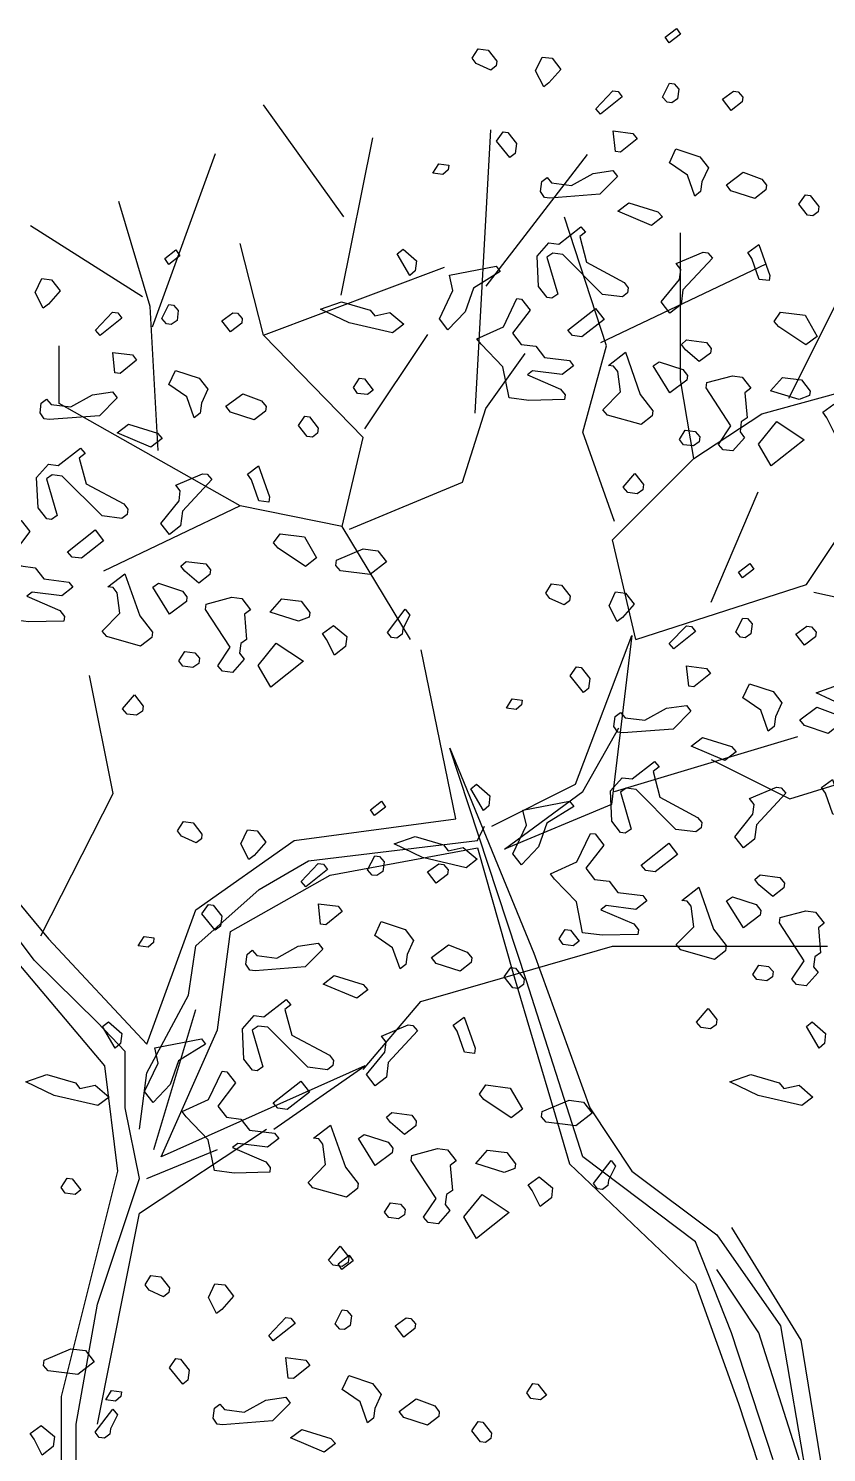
# Model space of a CAD drawing. Header units: millimetres. Extents: x 935 to 13922, y 3203 to 7816.
# Drawn here: x 5887.9 to 5937.5, y 4349 to 4437.6 of the extents above; entities that cross this region are included whole.
import ezdxf

# ---------------------------------------------------------------- set-up
doc = ezdxf.new("R2010")
doc.units = ezdxf.units.MM
doc.layers.add('ALBERI', color=104, linetype='Continuous')

msp = doc.modelspace()

# ---------------------------------------------------------------- linework, layer by layer
at = {"layer": 'ALBERI', "color": 104, "linetype": 'ByBlock'}
for p, q in [((5907.489, 4425.856), (5902.499, 4432.824)), ((5915.649, 4413.628), (5916.628, 4431.251)), ((5907.331, 4420.971), (5909.288, 4430.762)), ((5895.587, 4419.013), (5899.501, 4429.783)), ((5916.341, 4421.524), (5922.65, 4429.717)), ((5895.448, 4420.277), (5893.49, 4426.805)), ((5923.829, 4417.83), (5921.219, 4425.825)), ((5894.966, 4420.865), (5887.998, 4425.291)), ((5902.497, 4418.483), (5901.029, 4424.194)), ((5928.432, 4415.708), (5928.432, 4424.846)), ((5902.497, 4418.483), (5913.752, 4422.725)), ((5923.479, 4418.034), (5933.755, 4422.929)), ((5935.173, 4414.556), (5938.94, 4422.089)), ((5895.937, 4411.303), (5895.448, 4420.277)), ((5889.774, 4414.24), (5889.774, 4417.83)), ((5908.695, 4412.119), (5902.497, 4418.483)), ((5908.799, 4412.649), (5912.713, 4418.523)), ((5922.361, 4412.445), (5923.829, 4417.83)), ((5916.326, 4413.914), (5918.772, 4417.34)), ((5929.247, 4410.813), (5928.432, 4415.708)), ((5933.488, 4413.587), (5941.154, 4415.708)), ((5901.029, 4407.876), (5889.774, 4414.24)), ((5914.858, 4409.345), (5916.326, 4413.914)), ((5929.247, 4410.813), (5933.488, 4413.587)), ((5907.39, 4406.571), (5908.695, 4412.119)), ((5924.318, 4406.897), (5922.361, 4412.445)), ((5924.191, 4405.755), (5929.247, 4410.813)), ((5907.844, 4406.407), (5914.858, 4409.345)), ((5936.261, 4402.981), (5940.502, 4409.345)), ((5930.329, 4401.879), (5933.265, 4408.733)), ((5901.029, 4407.876), (5892.547, 4403.797)), ((5907.39, 4406.571), (5901.029, 4407.876)), ((5911.631, 4399.554), (5907.39, 4406.571)), ((5925.659, 4399.554), (5924.191, 4405.755)), ((5925.659, 4399.554), (5936.261, 4402.981)), ((5936.714, 4402.491), (5941.118, 4401.512)), ((5921.903, 4390.547), (5925.406, 4399.791)), ((5925.406, 4399.791), (5924.139, 4389.279)), ((5893.14, 4389.967), (5891.672, 4397.31)), ((5922.35, 4390.099), (5924.586, 4394.05)), ((5924.318, 4390.09), (5935.736, 4393.516)), ((5930.329, 4392.089), (5935.223, 4389.641)), ((5935.223, 4389.641), (5941.584, 4391.599)), ((5888.633, 4381.115), (5893.14, 4389.967)), ((5884.719, 4386.223), (5889.115, 4380.93)), ((5888.221, 4379.588), (5884.272, 4384.881)), ((5892.618, 4373.028), (5883.377, 4383.986)), ((5898.281, 4380.482), (5902.23, 4383.986)), ((5895.226, 4374.369), (5898.281, 4382.719)), ((5889.115, 4380.93), (5895.226, 4374.369)), ((5899.622, 4375.264), (5900.442, 4381.377)), ((5897.834, 4377.426), (5898.281, 4380.482)), ((5924.191, 4380.462), (5937.566, 4380.462)), ((5892.171, 4375.711), (5888.221, 4379.588)), ((5895.226, 4372.58), (5897.834, 4377.426)), ((5895.673, 4367.809), (5898.281, 4376.531)), ((5893.884, 4373.922), (5892.171, 4375.711)), ((5893.884, 4370.418), (5893.884, 4373.922)), ((5894.779, 4369.076), (5895.226, 4372.58))]:
    msp.add_line(p, q, dxfattribs=at)
at = {"layer": 'ALBERI', "color": 34, "linetype": 'ByBlock'}
for p, q in [((5914.452, 4388.385), (5912.29, 4398.896)), ((5916.687, 4387.937), (5921.903, 4390.547)), ((5917.471, 4386.495), (5922.35, 4390.099)), ((5924.139, 4389.279), (5917.471, 4386.495)), ((5915.793, 4387.043), (5916.24, 4387.937)), ((5906.627, 4384.881), (5915.793, 4386.595))]:
    msp.add_line(p, q, dxfattribs=at)
at = {"layer": 'ALBERI', "color": 44, "linetype": 'ByBlock'}
for p, q in [((5918.848, 4378.321), (5914.079, 4392.783)), ((5914.079, 4392.783), (5919.295, 4380.035)), ((5904.392, 4387.043), (5914.452, 4388.385)), ((5898.281, 4382.719), (5904.392, 4387.043)), ((5905.286, 4385.775), (5915.793, 4387.043)), ((5915.793, 4386.595), (5918.028, 4378.768)), ((5902.23, 4383.986), (5905.286, 4385.775)), ((5900.442, 4381.377), (5906.627, 4384.881)), ((5912.284, 4377.035), (5924.191, 4380.462)), ((5919.295, 4380.035), (5922.798, 4370.418)), ((5918.028, 4378.768), (5920.637, 4369.971)), ((5922.35, 4367.362), (5918.848, 4378.321)), ((5908.695, 4372.793), (5912.284, 4377.035)), ((5896.12, 4367.362), (5899.622, 4375.264)), ((5893.437, 4366.467), (5892.618, 4373.028)), ((5908.788, 4373.028), (5896.12, 4367.362)), ((5903.125, 4369.076), (5908.788, 4373.028)), ((5894.779, 4366.02), (5893.884, 4370.418)), ((5920.637, 4369.971), (5921.531, 4366.915)), ((5922.798, 4370.418), (5925.406, 4366.467)), ((5894.779, 4363.858), (5902.678, 4369.076)), ((5895.226, 4366.02), (5899.622, 4367.809)), ((5929.355, 4362.069), (5922.35, 4367.362)), ((5889.935, 4352.452), (5893.437, 4366.467)), ((5921.531, 4366.915), (5929.355, 4359.46)), ((5925.406, 4366.467), (5930.697, 4362.516)), ((5892.171, 4358.192), (5894.779, 4366.02)), ((5892.171, 4350.737), (5894.779, 4363.858)), ((5931.591, 4362.963), (5935.913, 4355.956)), ((5931.591, 4356.403), (5929.355, 4362.069)), ((5930.697, 4362.516), (5934.646, 4356.85)), ((5933.305, 4356.403), (5930.697, 4360.354)), ((5929.355, 4359.46), (5932.038, 4352.005)), ((5890.829, 4350.737), (5892.171, 4358.192)), ((5934.646, 4356.85), (5936.36, 4346.786)), ((5934.199, 4348.501), (5931.591, 4356.403)), ((5936.36, 4346.786), (5933.305, 4356.403)), ((5935.913, 4355.956), (5937.254, 4347.681)), ((5889.935, 4342.835), (5889.935, 4352.452)), ((5932.038, 4352.005), (5933.752, 4346.786)), ((5890.829, 4343.283), (5890.829, 4350.737))]:
    msp.add_line(p, q, dxfattribs=at)
at = {"layer": 'ALBERI', "color": 251}
for points in [[(5927.727, 4436.667), (5927.478, 4437.03), (5928.171, 4437.567), (5928.42, 4437.205), (5927.727, 4436.667)], [(5916.995, 4435.524), (5916.959, 4435.234), (5916.633, 4434.981), (5915.728, 4435.389), (5915.476, 4435.716), (5915.843, 4436.294), (5916.458, 4436.216), (5916.995, 4435.524)], [(5920.975, 4435.021), (5920.246, 4434.194), (5919.92, 4433.941), (5919.419, 4434.923), (5919.823, 4435.791), (5920.438, 4435.714), (5920.975, 4435.021)], [(5896.596, 4422.888), (5896.348, 4423.251), (5897.04, 4423.788), (5897.289, 4423.426), (5896.596, 4422.888)], [(5889.845, 4421.242), (5889.115, 4420.415), (5888.789, 4420.162), (5888.288, 4421.144), (5888.692, 4422.012), (5889.307, 4421.934), (5889.845, 4421.242)], [(5932.294, 4403.385), (5932.045, 4403.747), (5932.738, 4404.285), (5932.986, 4403.923), (5932.294, 4403.385)], [(5921.562, 4402.241), (5921.525, 4401.952), (5921.199, 4401.699), (5920.295, 4402.107), (5920.042, 4402.433), (5920.41, 4403.012), (5921.025, 4402.934), (5921.562, 4402.241)], [(5925.542, 4401.738), (5924.813, 4400.912), (5924.487, 4400.659), (5923.986, 4401.641), (5924.39, 4402.509), (5925.005, 4402.431), (5925.542, 4401.738)], [(5909.393, 4388.59), (5909.145, 4388.952), (5909.838, 4389.489), (5910.086, 4389.127), (5909.393, 4388.59)], [(5898.662, 4387.446), (5898.625, 4387.156), (5898.299, 4386.903), (5897.395, 4387.312), (5897.142, 4387.638), (5897.509, 4388.216), (5898.124, 4388.139), (5898.662, 4387.446)], [(5902.642, 4386.943), (5901.912, 4386.116), (5901.586, 4385.863), (5901.086, 4386.845), (5901.489, 4387.713), (5902.104, 4387.636), (5902.642, 4386.943)], [(5907.372, 4360.344), (5907.124, 4360.706), (5907.817, 4361.243), (5908.065, 4360.881), (5907.372, 4360.344)], [(5896.641, 4359.2), (5896.604, 4358.91), (5896.278, 4358.657), (5895.374, 4359.066), (5895.121, 4359.392), (5895.488, 4359.97), (5896.104, 4359.892), (5896.641, 4359.2)], [(5900.621, 4358.697), (5899.892, 4357.87), (5899.566, 4357.617), (5899.065, 4358.599), (5899.469, 4359.467), (5900.084, 4359.39), (5900.621, 4358.697)]]:
    msp.add_lwpolyline(points, dxfattribs=at)
at = {"layer": 'ALBERI', "color": 104}
for points in [[(5928.32, 4433.799), (5928.242, 4433.184), (5927.88, 4432.935), (5927.591, 4432.972), (5927.302, 4433.302), (5927.742, 4434.166), (5928.031, 4434.129), (5928.32, 4433.799)], [(5924.805, 4433.324), (5923.455, 4432.244), (5923.166, 4432.575), (5924.226, 4433.691), (5924.552, 4433.65), (5924.805, 4433.324)], [(5932.3, 4433.296), (5932.264, 4433.006), (5931.571, 4432.469), (5931.033, 4433.162), (5931.722, 4433.663), (5932.011, 4433.626), (5932.3, 4433.296)], [(5918.223, 4430.406), (5918.146, 4429.791), (5917.82, 4429.538), (5916.993, 4430.561), (5917.397, 4431.135), (5917.686, 4431.099), (5918.223, 4430.406)], [(5925.724, 4430.708), (5924.701, 4429.881), (5924.375, 4429.923), (5924.241, 4431.189), (5925.471, 4431.034), (5925.724, 4430.708)], [(5930.164, 4428.897), (5929.76, 4428.029), (5929.682, 4427.414), (5929.316, 4427.13), (5928.856, 4428.438), (5927.74, 4429.203), (5928.143, 4430.071), (5929.626, 4429.59), (5930.164, 4428.897)], [(5913.974, 4428.774), (5913.643, 4428.485), (5913.028, 4428.562), (5913.395, 4429.141), (5914.01, 4429.063), (5913.974, 4428.774)], [(5923.412, 4427.25), (5920.295, 4427.019), (5919.97, 4427.06), (5919.721, 4427.423), (5919.799, 4428.038), (5920.125, 4428.291), (5920.414, 4427.96), (5921.644, 4427.805), (5922.989, 4428.554), (5924.224, 4428.729), (5924.509, 4428.362), (5923.412, 4427.25)], [(5933.777, 4427.816), (5933.74, 4427.526), (5933.047, 4426.989), (5931.564, 4427.47), (5931.28, 4427.837), (5932.335, 4428.623), (5933.492, 4428.183), (5933.777, 4427.816)], [(5927.314, 4425.838), (5926.622, 4425.301), (5924.528, 4426.19), (5925.221, 4426.728), (5927.025, 4426.169), (5927.314, 4425.838)], [(5937.027, 4426.486), (5936.986, 4426.16), (5936.66, 4425.908), (5936.335, 4425.949), (5935.797, 4426.642), (5936.201, 4427.216), (5936.49, 4427.179), (5937.027, 4426.486)], [(5922.16, 4424.615), (5922.583, 4423.017), (5924.925, 4421.766), (5925.178, 4421.44), (5925.137, 4421.114), (5924.811, 4420.861), (5923.581, 4421.017), (5921.1, 4423.499), (5920.485, 4423.577), (5920.123, 4423.328), (5920.79, 4421.038), (5920.427, 4420.79), (5920.138, 4420.827), (5919.6, 4421.52), (5919.508, 4423.406), (5920.237, 4424.233), (5920.852, 4424.155), (5922.238, 4425.23), (5922.527, 4424.899), (5922.16, 4424.615)], [(5933.945, 4421.876), (5933.33, 4421.954), (5932.871, 4423.262), (5932.622, 4423.624), (5933.31, 4424.125), (5933.986, 4422.202), (5933.945, 4421.876)], [(5911.93, 4422.489), (5911.599, 4422.2), (5910.814, 4423.549), (5911.181, 4423.833), (5912.007, 4423.104), (5911.93, 4422.489)], [(5930.41, 4423.279), (5928.58, 4421.304), (5928.465, 4420.4), (5927.772, 4419.862), (5927.235, 4420.555), (5928.368, 4421.956), (5928.446, 4422.571), (5928.161, 4422.938), (5929.831, 4423.646), (5930.121, 4423.609), (5930.41, 4423.279)], [(5915.543, 4421.407), (5915.025, 4419.929), (5913.965, 4418.813), (5913.428, 4419.506), (5914.276, 4421.273), (5914.064, 4422.219), (5916.965, 4422.771), (5917.218, 4422.445), (5915.543, 4421.407)], [(5909.406, 4419.683), (5910.352, 4419.894), (5911.215, 4419.16), (5910.522, 4418.623), (5907.809, 4419.26), (5906.041, 4420.108), (5907.349, 4420.568), (5909.122, 4420.05), (5909.406, 4419.683)], [(5919.083, 4420.041), (5917.982, 4418.599), (5918.519, 4417.907), (5919.424, 4417.792), (5919.961, 4417.099), (5921.517, 4416.903), (5921.77, 4416.577), (5921.077, 4416.039), (5919.232, 4416.273), (5918.906, 4416.02), (5920.963, 4415.135), (5921.247, 4414.768), (5921.211, 4414.479), (5918.999, 4414.427), (5917.768, 4414.583), (5917.386, 4416.506), (5916.022, 4417.928), (5915.769, 4418.254), (5917.408, 4419.003), (5918.256, 4420.77), (5918.545, 4420.734), (5919.083, 4420.041)], [(5893.674, 4419.545), (5892.324, 4418.465), (5892.035, 4418.796), (5893.095, 4419.912), (5893.421, 4419.871), (5893.674, 4419.545)], [(5897.189, 4420.02), (5897.112, 4419.405), (5896.749, 4419.156), (5896.46, 4419.193), (5896.171, 4419.523), (5896.611, 4420.387), (5896.9, 4420.35), (5897.189, 4420.02)], [(5901.169, 4419.517), (5901.133, 4419.227), (5900.44, 4418.69), (5899.903, 4419.383), (5900.591, 4419.884), (5900.88, 4419.847), (5901.169, 4419.517)], [(5922.292, 4418.386), (5921.713, 4418.459), (5921.424, 4418.789), (5923.141, 4420.153), (5923.678, 4419.46), (5922.292, 4418.386)], [(5936.926, 4418.412), (5936.234, 4417.874), (5934.539, 4419.007), (5934.25, 4419.338), (5934.653, 4419.912), (5936.173, 4419.72), (5936.926, 4418.412)], [(5930.325, 4417.665), (5930.289, 4417.375), (5929.596, 4416.838), (5928.733, 4417.572), (5928.48, 4417.898), (5928.811, 4418.187), (5930.041, 4418.032), (5930.325, 4417.665)], [(5894.593, 4416.929), (5893.57, 4416.102), (5893.244, 4416.144), (5893.11, 4417.41), (5894.34, 4417.255), (5894.593, 4416.929)], [(5926.71, 4413.784), (5926.669, 4413.458), (5925.976, 4412.921), (5923.883, 4413.516), (5923.594, 4413.847), (5924.69, 4414.958), (5924.52, 4416.229), (5924.267, 4416.555), (5923.941, 4416.597), (5925.001, 4417.419), (5925.92, 4414.803), (5926.71, 4413.784)], [(5899.033, 4415.118), (5898.629, 4414.25), (5898.552, 4413.635), (5898.185, 4413.351), (5897.725, 4414.658), (5896.609, 4415.424), (5897.012, 4416.292), (5898.496, 4415.811), (5899.033, 4415.118)], [(5928.862, 4415.975), (5928.825, 4415.685), (5927.77, 4414.9), (5926.732, 4416.575), (5927.094, 4416.823), (5928.578, 4416.342), (5928.862, 4415.975)], [(5909.32, 4415.068), (5908.953, 4414.784), (5908.338, 4414.862), (5908.089, 4415.224), (5908.457, 4415.802), (5908.782, 4415.761), (5909.32, 4415.068)], [(5932.806, 4415.183), (5932.439, 4414.898), (5932.572, 4413.337), (5932.21, 4413.089), (5932.133, 4412.474), (5932.417, 4412.107), (5931.688, 4411.28), (5931.073, 4411.358), (5930.783, 4411.689), (5931.554, 4412.841), (5930.015, 4415.204), (5930.056, 4415.53), (5931.653, 4415.953), (5932.268, 4415.875), (5932.806, 4415.183)], [(5936.497, 4415.01), (5936.46, 4414.721), (5935.804, 4414.473), (5934.036, 4415.027), (5934.765, 4415.854), (5935.959, 4415.703), (5936.497, 4415.01)], [(5892.282, 4413.471), (5889.165, 4413.24), (5888.839, 4413.281), (5888.591, 4413.644), (5888.668, 4414.259), (5888.994, 4414.512), (5889.283, 4414.181), (5890.514, 4414.026), (5891.858, 4414.775), (5893.093, 4414.95), (5893.378, 4414.583), (5892.282, 4413.471)], [(5902.646, 4414.037), (5902.609, 4413.747), (5901.917, 4413.21), (5900.433, 4413.691), (5900.149, 4414.058), (5901.204, 4414.844), (5902.361, 4414.404), (5902.646, 4414.037)], [(5905.897, 4412.707), (5905.856, 4412.381), (5905.529, 4412.129), (5905.204, 4412.17), (5904.666, 4412.863), (5905.07, 4413.436), (5905.359, 4413.4), (5905.897, 4412.707)], [(5938.729, 4412.89), (5938.036, 4412.353), (5937.535, 4413.335), (5937.287, 4413.698), (5937.975, 4414.199), (5938.806, 4413.506), (5938.729, 4412.89)], [(5896.184, 4412.059), (5895.491, 4411.522), (5893.398, 4412.411), (5894.09, 4412.949), (5895.895, 4412.39), (5896.184, 4412.059)], [(5929.631, 4412.165), (5929.589, 4411.839), (5929.227, 4411.591), (5928.612, 4411.669), (5928.359, 4411.995), (5928.726, 4412.573), (5929.342, 4412.496), (5929.631, 4412.165)], [(5934.07, 4410.354), (5933.285, 4411.703), (5934.418, 4413.104), (5936.113, 4411.971), (5934.07, 4410.354)], [(5891.03, 4410.836), (5891.453, 4409.238), (5893.794, 4407.987), (5894.047, 4407.661), (5894.006, 4407.335), (5893.68, 4407.082), (5892.45, 4407.238), (5889.97, 4409.72), (5889.355, 4409.798), (5888.992, 4409.549), (5889.659, 4407.259), (5889.297, 4407.011), (5889.007, 4407.048), (5888.47, 4407.74), (5888.377, 4409.627), (5889.107, 4410.454), (5889.722, 4410.376), (5891.107, 4411.451), (5891.396, 4411.12), (5891.03, 4410.836)], [(5899.279, 4409.5), (5897.449, 4407.525), (5897.335, 4406.621), (5896.642, 4406.083), (5896.104, 4406.776), (5897.237, 4408.177), (5897.315, 4408.792), (5897.03, 4409.159), (5898.7, 4409.867), (5898.99, 4409.83), (5899.279, 4409.5)], [(5902.815, 4408.097), (5902.199, 4408.175), (5901.74, 4409.483), (5901.491, 4409.845), (5902.18, 4410.346), (5902.856, 4408.423), (5902.815, 4408.097)], [(5926.089, 4408.863), (5925.727, 4408.615), (5925.148, 4408.688), (5924.859, 4409.018), (5925.593, 4409.881), (5926.13, 4409.189), (5926.089, 4408.863)], [(5887.952, 4406.262), (5886.851, 4404.82), (5887.388, 4404.128), (5888.293, 4404.013), (5888.83, 4403.32), (5890.386, 4403.124), (5890.639, 4402.798), (5889.946, 4402.26), (5888.101, 4402.494), (5887.775, 4402.241), (5889.832, 4401.356), (5890.116, 4400.989), (5890.08, 4400.7), (5887.868, 4400.648), (5886.638, 4400.804), (5886.256, 4402.727), (5884.891, 4404.149), (5884.638, 4404.475), (5886.277, 4405.224), (5887.125, 4406.991), (5887.415, 4406.955), (5887.952, 4406.262)], [(5891.162, 4404.607), (5890.583, 4404.68), (5890.294, 4405.01), (5892.01, 4406.374), (5892.547, 4405.681), (5891.162, 4404.607)], [(5905.796, 4404.633), (5905.103, 4404.095), (5903.408, 4405.228), (5903.119, 4405.559), (5903.522, 4406.133), (5905.042, 4405.941), (5905.796, 4404.633)], [(5910.138, 4404.378), (5909.119, 4403.588), (5907.274, 4403.821), (5906.985, 4404.152), (5907.026, 4404.477), (5908.696, 4405.185), (5909.601, 4405.071), (5910.138, 4404.378)], [(5895.58, 4400.005), (5895.539, 4399.679), (5894.846, 4399.142), (5892.752, 4399.737), (5892.463, 4400.068), (5893.559, 4401.179), (5893.389, 4402.45), (5893.136, 4402.776), (5892.81, 4402.818), (5893.87, 4403.64), (5894.789, 4401.024), (5895.58, 4400.005)], [(5899.195, 4403.886), (5899.158, 4403.596), (5898.465, 4403.059), (5897.602, 4403.793), (5897.349, 4404.119), (5897.68, 4404.408), (5898.91, 4404.253), (5899.195, 4403.886)], [(5897.731, 4402.196), (5897.695, 4401.906), (5896.64, 4401.121), (5895.601, 4402.796), (5895.964, 4403.044), (5897.447, 4402.563), (5897.731, 4402.196)], [(5901.675, 4401.404), (5901.308, 4401.119), (5901.442, 4399.558), (5901.079, 4399.31), (5901.002, 4398.695), (5901.286, 4398.328), (5900.557, 4397.501), (5899.942, 4397.579), (5899.653, 4397.91), (5900.423, 4399.062), (5898.884, 4401.425), (5898.925, 4401.751), (5900.522, 4402.174), (5901.137, 4402.096), (5901.675, 4401.404)], [(5905.366, 4401.231), (5905.329, 4400.942), (5904.673, 4400.694), (5902.905, 4401.248), (5903.634, 4402.075), (5904.828, 4401.924), (5905.366, 4401.231)], [(5911.155, 4400.206), (5911.114, 4399.88), (5910.788, 4399.627), (5910.462, 4399.669), (5910.209, 4399.995), (5911.31, 4401.436), (5911.595, 4401.069), (5911.155, 4400.206)], [(5907.598, 4399.111), (5906.905, 4398.574), (5906.404, 4399.556), (5906.156, 4399.919), (5906.844, 4400.42), (5907.675, 4399.727), (5907.598, 4399.111)], [(5929.371, 4400.042), (5928.022, 4398.962), (5927.733, 4399.293), (5928.793, 4400.409), (5929.119, 4400.368), (5929.371, 4400.042)], [(5932.887, 4400.516), (5932.809, 4399.901), (5932.447, 4399.653), (5932.157, 4399.69), (5931.868, 4400.02), (5932.308, 4400.884), (5932.598, 4400.847), (5932.887, 4400.516)], [(5936.867, 4400.014), (5936.83, 4399.724), (5936.138, 4399.187), (5935.6, 4399.88), (5936.288, 4400.381), (5936.578, 4400.344), (5936.867, 4400.014)], [(5902.94, 4396.575), (5902.154, 4397.924), (5903.287, 4399.325), (5904.982, 4398.192), (5902.94, 4396.575)], [(5898.5, 4398.386), (5898.459, 4398.06), (5898.096, 4397.812), (5897.481, 4397.89), (5897.228, 4398.216), (5897.596, 4398.794), (5898.211, 4398.717), (5898.5, 4398.386)], [(5922.79, 4397.123), (5922.713, 4396.508), (5922.386, 4396.255), (5921.56, 4397.279), (5921.963, 4397.853), (5922.253, 4397.816), (5922.79, 4397.123)], [(5930.291, 4397.426), (5929.267, 4396.599), (5928.942, 4396.64), (5928.808, 4397.907), (5930.038, 4397.752), (5930.291, 4397.426)], [(5934.731, 4395.615), (5934.327, 4394.747), (5934.249, 4394.132), (5933.882, 4393.847), (5933.423, 4395.155), (5932.306, 4395.921), (5932.71, 4396.789), (5934.193, 4396.308), (5934.731, 4395.615)], [(5940.241, 4395.816), (5941.187, 4396.027), (5942.05, 4395.293), (5941.357, 4394.756), (5938.644, 4395.393), (5936.876, 4396.241), (5938.184, 4396.701), (5939.957, 4396.183), (5940.241, 4395.816)], [(5894.958, 4395.084), (5894.596, 4394.836), (5894.017, 4394.909), (5893.728, 4395.239), (5894.462, 4396.102), (5894.999, 4395.41), (5894.958, 4395.084)], [(5918.54, 4395.491), (5918.21, 4395.202), (5917.595, 4395.28), (5917.962, 4395.859), (5918.577, 4395.781), (5918.54, 4395.491)], [(5927.979, 4393.968), (5924.862, 4393.737), (5924.536, 4393.778), (5924.288, 4394.14), (5924.366, 4394.756), (5924.692, 4395.008), (5924.981, 4394.678), (5926.211, 4394.522), (5927.556, 4395.272), (5928.791, 4395.446), (5929.075, 4395.08), (5927.979, 4393.968)], [(5938.344, 4394.534), (5938.307, 4394.244), (5937.614, 4393.707), (5936.131, 4394.188), (5935.847, 4394.555), (5936.902, 4395.341), (5938.059, 4394.9), (5938.344, 4394.534)], [(5931.881, 4392.556), (5931.188, 4392.019), (5929.095, 4392.908), (5929.788, 4393.446), (5931.592, 4392.887), (5931.881, 4392.556)], [(5926.727, 4391.333), (5927.15, 4389.735), (5929.492, 4388.484), (5929.745, 4388.158), (5929.704, 4387.832), (5929.378, 4387.579), (5928.147, 4387.734), (5925.667, 4390.217), (5925.052, 4390.294), (5924.69, 4390.046), (5925.356, 4387.756), (5924.994, 4387.508), (5924.705, 4387.544), (5924.167, 4388.237), (5924.075, 4390.124), (5924.804, 4390.951), (5925.419, 4390.873), (5926.805, 4391.948), (5927.094, 4391.617), (5926.727, 4391.333)], [(5916.497, 4389.206), (5916.166, 4388.917), (5915.381, 4390.266), (5915.747, 4390.551), (5916.574, 4389.821), (5916.497, 4389.206)], [(5934.977, 4389.996), (5933.146, 4388.022), (5933.032, 4387.117), (5932.339, 4386.58), (5931.802, 4387.273), (5932.935, 4388.674), (5933.012, 4389.289), (5932.728, 4389.655), (5934.398, 4390.363), (5934.687, 4390.327), (5934.977, 4389.996)], [(5938.512, 4388.594), (5937.897, 4388.672), (5937.437, 4389.979), (5937.189, 4390.342), (5937.877, 4390.843), (5938.553, 4388.919), (5938.512, 4388.594)], [(5920.109, 4388.125), (5919.592, 4386.646), (5918.532, 4385.53), (5917.994, 4386.223), (5918.843, 4387.991), (5918.631, 4388.937), (5921.532, 4389.489), (5921.785, 4389.163), (5920.109, 4388.125)], [(5913.973, 4386.4), (5914.919, 4386.612), (5915.782, 4385.878), (5915.089, 4385.341), (5912.376, 4385.977), (5910.608, 4386.826), (5911.916, 4387.285), (5913.689, 4386.767), (5913.973, 4386.4)], [(5923.65, 4386.759), (5922.549, 4385.317), (5923.086, 4384.624), (5923.99, 4384.51), (5924.528, 4383.817), (5926.084, 4383.621), (5926.337, 4383.295), (5925.644, 4382.757), (5923.799, 4382.99), (5923.472, 4382.737), (5925.53, 4381.853), (5925.814, 4381.486), (5925.777, 4381.196), (5923.565, 4381.145), (5922.335, 4381.3), (5921.953, 4383.223), (5920.589, 4384.646), (5920.336, 4384.972), (5921.975, 4385.72), (5922.823, 4387.488), (5923.112, 4387.452), (5923.65, 4386.759)], [(5926.859, 4385.103), (5926.28, 4385.176), (5925.991, 4385.507), (5927.707, 4386.871), (5928.245, 4386.178), (5926.859, 4385.103)], [(5909.987, 4385.721), (5909.909, 4385.106), (5909.547, 4384.857), (5909.257, 4384.894), (5908.968, 4385.225), (5909.408, 4386.088), (5909.697, 4386.051), (5909.987, 4385.721)], [(5906.471, 4385.246), (5905.122, 4384.167), (5904.833, 4384.497), (5905.893, 4385.613), (5906.218, 4385.572), (5906.471, 4385.246)], [(5913.967, 4385.218), (5913.93, 4384.929), (5913.237, 4384.391), (5912.7, 4385.084), (5913.388, 4385.585), (5913.678, 4385.549), (5913.967, 4385.218)], [(5934.892, 4384.383), (5934.856, 4384.093), (5934.163, 4383.556), (5933.3, 4384.29), (5933.047, 4384.616), (5933.378, 4384.905), (5934.608, 4384.749), (5934.892, 4384.383)], [(5931.277, 4380.502), (5931.236, 4380.176), (5930.543, 4379.639), (5928.45, 4380.234), (5928.161, 4380.564), (5929.257, 4381.676), (5929.087, 4382.947), (5928.834, 4383.273), (5928.508, 4383.314), (5929.568, 4384.136), (5930.487, 4381.52), (5931.277, 4380.502)], [(5933.429, 4382.693), (5933.392, 4382.403), (5932.337, 4381.617), (5931.299, 4383.293), (5931.661, 4383.541), (5933.144, 4383.059), (5933.429, 4382.693)], [(5899.89, 4382.328), (5899.812, 4381.713), (5899.486, 4381.46), (5898.66, 4382.483), (5899.063, 4383.057), (5899.352, 4383.021), (5899.89, 4382.328)], [(5907.39, 4382.63), (5906.367, 4381.804), (5906.041, 4381.845), (5905.907, 4383.112), (5907.138, 4382.956), (5907.39, 4382.63)], [(5937.372, 4381.9), (5937.006, 4381.616), (5937.139, 4380.055), (5936.777, 4379.807), (5936.699, 4379.192), (5936.984, 4378.825), (5936.254, 4377.998), (5935.639, 4378.076), (5935.35, 4378.406), (5936.121, 4379.559), (5934.581, 4381.922), (5934.623, 4382.248), (5936.22, 4382.671), (5936.835, 4382.593), (5937.372, 4381.9)], [(5911.83, 4380.819), (5911.426, 4379.951), (5911.349, 4379.336), (5910.982, 4379.052), (5910.522, 4380.36), (5909.406, 4381.126), (5909.81, 4381.994), (5911.293, 4381.512), (5911.83, 4380.819)], [(5922.117, 4380.77), (5921.75, 4380.485), (5921.135, 4380.563), (5920.887, 4380.925), (5921.254, 4381.504), (5921.579, 4381.462), (5922.117, 4380.77)], [(5895.64, 4380.696), (5895.309, 4380.407), (5894.694, 4380.485), (5895.062, 4381.063), (5895.677, 4380.985), (5895.64, 4380.696)], [(5905.079, 4379.173), (5901.962, 4378.941), (5901.636, 4378.983), (5901.388, 4379.345), (5901.465, 4379.96), (5901.792, 4380.213), (5902.081, 4379.882), (5903.311, 4379.727), (5904.655, 4380.476), (5905.89, 4380.651), (5906.175, 4380.284), (5905.079, 4379.173)], [(5915.443, 4379.738), (5915.407, 4379.449), (5914.714, 4378.911), (5913.231, 4379.393), (5912.946, 4379.759), (5914.001, 4380.545), (5915.159, 4380.105), (5915.443, 4379.738)], [(5918.694, 4378.408), (5918.653, 4378.083), (5918.327, 4377.83), (5918.001, 4377.871), (5917.464, 4378.564), (5917.867, 4379.138), (5918.156, 4379.101), (5918.694, 4378.408)], [(5934.197, 4378.883), (5934.156, 4378.557), (5933.794, 4378.309), (5933.179, 4378.387), (5932.926, 4378.713), (5933.293, 4379.291), (5933.908, 4379.213), (5934.197, 4378.883)], [(5908.981, 4377.761), (5908.288, 4377.223), (5906.195, 4378.113), (5906.888, 4378.65), (5908.692, 4378.091), (5908.981, 4377.761)], [(5903.827, 4376.537), (5904.25, 4374.94), (5906.592, 4373.688), (5906.844, 4373.362), (5906.803, 4373.036), (5906.477, 4372.783), (5905.247, 4372.939), (5902.767, 4375.421), (5902.152, 4375.499), (5901.79, 4375.25), (5902.456, 4372.961), (5902.094, 4372.712), (5901.804, 4372.749), (5901.267, 4373.442), (5901.174, 4375.328), (5901.904, 4376.155), (5902.519, 4376.077), (5903.905, 4377.152), (5904.194, 4376.821), (5903.827, 4376.537)], [(5930.656, 4375.581), (5930.293, 4375.332), (5929.714, 4375.405), (5929.425, 4375.736), (5930.159, 4376.599), (5930.697, 4375.906), (5930.656, 4375.581)], [(5893.596, 4374.411), (5893.266, 4374.122), (5892.48, 4375.471), (5892.847, 4375.755), (5893.674, 4375.026), (5893.596, 4374.411)], [(5912.076, 4375.201), (5910.246, 4373.226), (5910.132, 4372.322), (5909.439, 4371.784), (5908.902, 4372.477), (5910.034, 4373.878), (5910.112, 4374.493), (5909.827, 4374.86), (5911.498, 4375.568), (5911.787, 4375.531), (5912.076, 4375.201)], [(5915.612, 4373.798), (5914.997, 4373.876), (5914.537, 4375.184), (5914.289, 4375.546), (5914.977, 4376.047), (5915.653, 4374.124), (5915.612, 4373.798)], [(5937.376, 4374.411), (5937.046, 4374.122), (5936.26, 4375.471), (5936.627, 4375.755), (5937.454, 4375.026), (5937.376, 4374.411)], [(5897.209, 4373.329), (5896.691, 4371.851), (5895.631, 4370.735), (5895.094, 4371.428), (5895.942, 4373.195), (5895.731, 4374.141), (5898.631, 4374.694), (5898.884, 4374.368), (5897.209, 4373.329)], [(5900.749, 4371.963), (5899.648, 4370.522), (5900.186, 4369.829), (5901.09, 4369.714), (5901.628, 4369.022), (5903.183, 4368.825), (5903.436, 4368.499), (5902.743, 4367.962), (5900.898, 4368.195), (5900.572, 4367.942), (5902.629, 4367.057), (5902.914, 4366.69), (5902.877, 4366.401), (5900.665, 4366.349), (5899.435, 4366.505), (5899.053, 4368.428), (5897.689, 4369.85), (5897.436, 4370.176), (5899.074, 4370.925), (5899.922, 4372.693), (5900.212, 4372.656), (5900.749, 4371.963)], [(5891.073, 4371.605), (5892.019, 4371.816), (5892.882, 4371.082), (5892.189, 4370.545), (5889.475, 4371.182), (5887.708, 4372.03), (5889.016, 4372.49), (5890.788, 4371.972), (5891.073, 4371.605)], [(5903.959, 4370.308), (5903.38, 4370.381), (5903.091, 4370.712), (5904.807, 4372.075), (5905.345, 4371.383), (5903.959, 4370.308)], [(5918.593, 4370.334), (5917.9, 4369.796), (5916.205, 4370.93), (5915.916, 4371.26), (5916.319, 4371.834), (5917.839, 4371.642), (5918.593, 4370.334)], [(5934.853, 4371.605), (5935.799, 4371.816), (5936.662, 4371.082), (5935.969, 4370.545), (5933.255, 4371.182), (5931.488, 4372.03), (5932.796, 4372.49), (5934.568, 4371.972), (5934.853, 4371.605)], [(5922.935, 4370.079), (5921.916, 4369.289), (5920.071, 4369.522), (5919.782, 4369.853), (5919.823, 4370.178), (5921.493, 4370.886), (5922.398, 4370.772), (5922.935, 4370.079)], [(5911.992, 4369.587), (5911.955, 4369.298), (5911.262, 4368.76), (5910.399, 4369.494), (5910.147, 4369.82), (5910.477, 4370.109), (5911.707, 4369.954), (5911.992, 4369.587)], [(5908.377, 4365.706), (5908.336, 4365.38), (5907.643, 4364.843), (5905.549, 4365.438), (5905.26, 4365.769), (5906.356, 4366.88), (5906.186, 4368.152), (5905.933, 4368.478), (5905.608, 4368.519), (5906.667, 4369.341), (5907.587, 4366.725), (5908.377, 4365.706)], [(5910.529, 4367.897), (5910.492, 4367.608), (5909.437, 4366.822), (5908.399, 4368.497), (5908.761, 4368.745), (5910.244, 4368.264), (5910.529, 4367.897)], [(5914.472, 4367.105), (5914.105, 4366.82), (5914.239, 4365.259), (5913.877, 4365.011), (5913.799, 4364.396), (5914.084, 4364.029), (5913.354, 4363.202), (5912.739, 4363.28), (5912.45, 4363.611), (5913.22, 4364.763), (5911.681, 4367.127), (5911.722, 4367.452), (5913.32, 4367.875), (5913.935, 4367.798), (5914.472, 4367.105)], [(5918.163, 4366.933), (5918.127, 4366.643), (5917.47, 4366.395), (5915.702, 4366.949), (5916.432, 4367.776), (5917.626, 4367.625), (5918.163, 4366.933)], [(5923.952, 4365.907), (5923.911, 4365.582), (5923.585, 4365.329), (5923.259, 4365.37), (5923.006, 4365.696), (5924.107, 4367.137), (5924.392, 4366.771), (5923.952, 4365.907)], [(5891.134, 4365.302), (5890.767, 4365.017), (5890.152, 4365.095), (5889.904, 4365.457), (5890.271, 4366.036), (5890.597, 4365.994), (5891.134, 4365.302)], [(5920.395, 4364.813), (5919.702, 4364.275), (5919.201, 4365.257), (5918.953, 4365.62), (5919.641, 4366.121), (5920.473, 4365.428), (5920.395, 4364.813)], [(5915.737, 4362.276), (5914.952, 4363.626), (5916.084, 4365.026), (5917.779, 4363.893), (5915.737, 4362.276)], [(5911.297, 4364.087), (5911.256, 4363.762), (5910.894, 4363.513), (5910.279, 4363.591), (5910.026, 4363.917), (5910.393, 4364.496), (5911.008, 4364.418), (5911.297, 4364.087)], [(5907.755, 4360.785), (5907.393, 4360.537), (5906.814, 4360.61), (5906.525, 4360.941), (5907.259, 4361.804), (5907.796, 4361.111), (5907.755, 4360.785)], [(5907.966, 4357.475), (5907.888, 4356.86), (5907.526, 4356.611), (5907.236, 4356.648), (5906.947, 4356.979), (5907.387, 4357.842), (5907.677, 4357.805), (5907.966, 4357.475)], [(5904.45, 4357), (5903.101, 4355.921), (5902.812, 4356.251), (5903.872, 4357.367), (5904.197, 4357.326), (5904.45, 4357)], [(5911.946, 4356.972), (5911.909, 4356.682), (5911.217, 4356.145), (5910.679, 4356.838), (5911.367, 4357.339), (5911.657, 4357.303), (5911.946, 4356.972)], [(5891.952, 4354.611), (5890.933, 4353.821), (5889.088, 4354.054), (5888.799, 4354.385), (5888.84, 4354.71), (5890.51, 4355.418), (5891.415, 4355.304), (5891.952, 4354.611)], [(5897.869, 4354.082), (5897.791, 4353.467), (5897.465, 4353.214), (5896.639, 4354.237), (5897.042, 4354.811), (5897.332, 4354.775), (5897.869, 4354.082)], [(5905.37, 4354.384), (5904.346, 4353.558), (5904.021, 4353.599), (5903.887, 4354.865), (5905.117, 4354.71), (5905.37, 4354.384)], [(5909.81, 4352.573), (5909.406, 4351.705), (5909.328, 4351.09), (5908.961, 4350.806), (5908.502, 4352.114), (5907.385, 4352.88), (5907.789, 4353.748), (5909.272, 4353.266), (5909.81, 4352.573)], [(5920.096, 4352.524), (5919.729, 4352.239), (5919.114, 4352.317), (5918.866, 4352.679), (5919.233, 4353.258), (5919.559, 4353.216), (5920.096, 4352.524)], [(5893.619, 4352.45), (5893.289, 4352.161), (5892.674, 4352.238), (5893.041, 4352.817), (5893.656, 4352.739), (5893.619, 4352.45)], [(5903.058, 4350.927), (5899.941, 4350.695), (5899.615, 4350.737), (5899.367, 4351.099), (5899.445, 4351.714), (5899.771, 4351.967), (5900.06, 4351.636), (5901.29, 4351.481), (5902.635, 4352.23), (5903.87, 4352.405), (5904.154, 4352.038), (5903.058, 4350.927)], [(5913.422, 4351.492), (5913.386, 4351.202), (5912.693, 4350.665), (5911.21, 4351.146), (5910.925, 4351.513), (5911.981, 4352.299), (5913.138, 4351.859), (5913.422, 4351.492)], [(5892.969, 4350.439), (5892.928, 4350.113), (5892.602, 4349.861), (5892.276, 4349.902), (5892.023, 4350.228), (5893.125, 4351.669), (5893.409, 4351.303), (5892.969, 4350.439)], [(5889.412, 4349.345), (5888.719, 4348.807), (5888.219, 4349.789), (5887.97, 4350.152), (5888.658, 4350.653), (5889.49, 4349.96), (5889.412, 4349.345)], [(5916.673, 4350.162), (5916.632, 4349.837), (5916.306, 4349.584), (5915.98, 4349.625), (5915.443, 4350.318), (5915.846, 4350.892), (5916.136, 4350.855), (5916.673, 4350.162)], [(5906.96, 4349.515), (5906.267, 4348.977), (5904.174, 4349.867), (5904.867, 4350.404), (5906.671, 4349.845), (5906.96, 4349.515)]]:
    msp.add_lwpolyline(points, dxfattribs=at)

doc.saveas('drawing.dxf')
